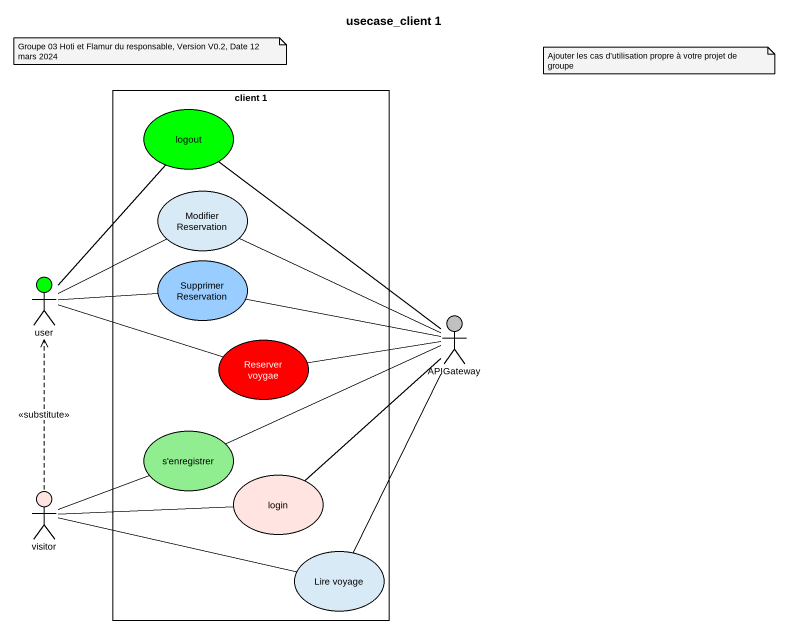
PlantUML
@startuml
title usecase_client 1
rectangle "client 1" as client_1 {
  usecase logout #00FF00
  usecase "Modifier Reservation" as Modifier_Reservation
  usecase "Supprimer Reservation" as Supprimer_Reservation #99CCFF
  usecase "Reserver voygae" as Reserver_voygae #FF0000
  usecase "s'enregistrer" as s_enregistrer #90EE90
  usecase login #FFE4E1
  usecase "Lire voyage" as Lire_voyage
}
actor user #00FF00
actor APIGateway #C0C0C0
actor visitor #FFE4E1
logout -- APIGateway
Modifier_Reservation -right- APIGateway
Supprimer_Reservation -right- APIGateway
user -up- logout
user -right- Modifier_Reservation
user -right- Supprimer_Reservation
user -right- Reserver_voygae
Reserver_voygae -right- APIGateway
s_enregistrer -right- APIGateway
visitor .up.> user : <<substitute>>
visitor -right- s_enregistrer
visitor -right- login
visitor -right- Lire_voyage
login -up- APIGateway
Lire_voyage -up- APIGateway
note as N1
  Groupe 03 Hoti et Flamur du responsable, Version V0.2, Date 12 mars 2024
end note
note as N2
  Ajouter les cas d'utilisation propre à votre projet de groupe
end note
@enduml
